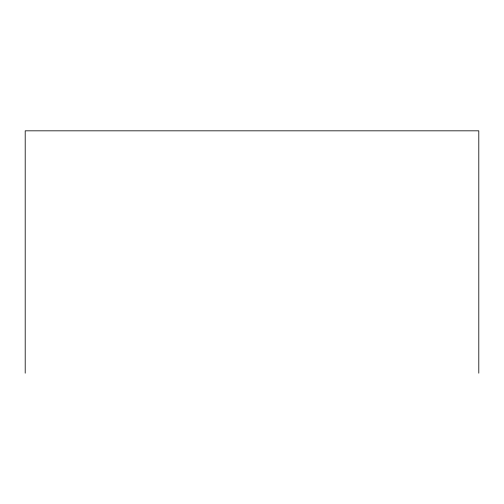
<?xml version="1.0" encoding="UTF-8"?>
<svg xmlns="http://www.w3.org/2000/svg" width="504" height="504" viewBox="0 0 504 504"><rect width="100%" height="100%" fill="white"/><g stroke="black" fill="none" stroke-linecap="round" stroke-linejoin="round"><path stroke-width="0.76" d="M478.8 373.174L478.8 130.826L25.2 130.826L25.2 373.174"/></g></svg>
